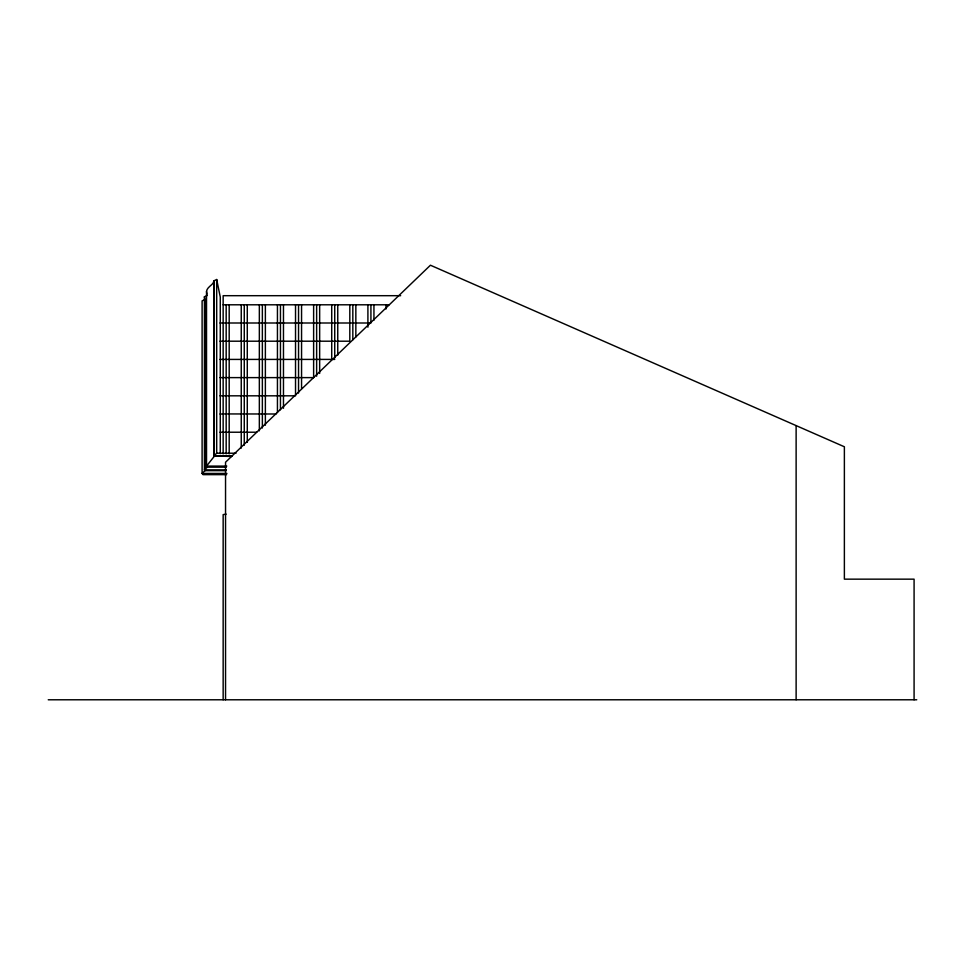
<?xml version="1.0" encoding="UTF-8"?>
<svg xmlns="http://www.w3.org/2000/svg" width="965" height="965" viewBox="0 0 965 965"><rect width="100%" height="100%" fill="white"/><g stroke="black" fill="none" stroke-linecap="round" stroke-linejoin="round"><path stroke-width="1.45" d="M226.232 467.156L207.306 467.156L206.522 466.095L206.522 291.563C206.92 286.665 213.928 284.747 213.808 280.875L216.691 279.512L220.273 297.063L220.273 453.634M236.015 453.224L216.691 453.224L213.808 455.987L231.648 456.469M207.306 467.156L204.423 469.919L204.99 470.667L226.087 470.667M226.377 469.919L204.423 469.919L204.423 296.774L207.306 295.411M204.423 296.774L204.99 299.512L202.107 300.887L202.107 473.429L203 474.647L226.606 474.647M226.124 514.152L223.156 514.622L223.156 699.782M400.644 295.688L223.156 295.688L223.156 453.876M223.156 304.795L389.016 304.795M219.996 322.998L370.922 322.998L370.922 304.795M219.996 341.2L349.812 341.2L349.812 304.795M219.996 359.414L334.734 359.414M219.996 377.617L313.625 377.617L313.625 304.795M219.996 395.819L295.531 395.819L295.531 304.795M219.996 414.021L223.156 414.021M219.996 432.224L256.666 432.224M231.757 455.987L213.808 455.987L213.808 280.875M226.799 466.095L206.522 466.095L214.158 456.469L214.158 282.612M226.932 473.429L202.107 473.429L204.99 470.667L204.99 299.512M48.25 699.782L916.75 699.782M223.156 413.937L276.099 413.997M206.522 291.563L207.041 294.132M914.084 699.782L914.084 579.157L844.375 579.157L844.375 446.771L430.438 265.218L225.545 462.223L225.545 699.782M796.125 425.601L796.125 699.782M386 304.795L386 308.993M373.938 304.795L373.938 320.199M367.906 304.795L367.906 327.195M355.844 304.795L355.844 337.002M352.828 304.795L352.828 339.801M337.75 304.795L337.75 355.204M334.734 304.795L334.734 358.003M331.719 304.795L331.719 359.414M319.656 304.795L319.656 373.419M316.641 304.795L316.641 376.217M301.562 304.795L301.562 388.823M298.547 304.795L298.547 393.02M283.469 304.795L283.469 408.292M280.453 304.795L280.453 409.727M277.438 304.795L277.438 412.574M265.375 304.795L265.375 425.215M262.359 304.795L262.359 428.014M259.344 304.795L259.344 430.824M247.281 304.795L247.281 442.332M244.266 304.795L244.266 445.215M241.25 304.795L241.25 448.098M229.188 304.795L229.188 453.876M226.172 304.795L226.172 453.876M216.691 279.512L216.691 453.224"/></g></svg>
